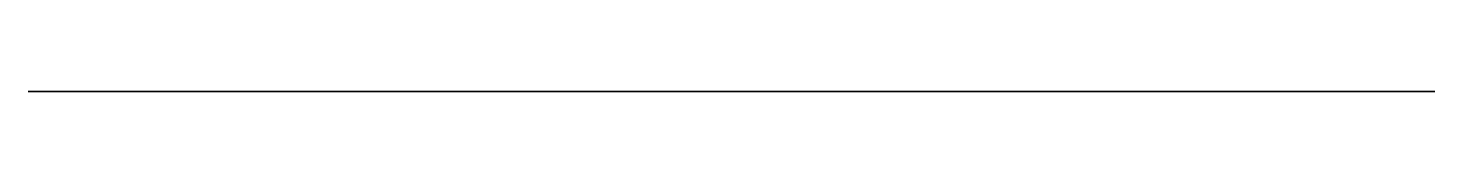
# Model space of a CAD drawing. Header units: centimetres. Extents: x -7 to 10.5, y 0 to 0.
import ezdxf

# ---------------------------------------------------------------- set-up
doc = ezdxf.new("R2010")
doc.units = ezdxf.units.CM
doc.header["$MEASUREMENT"] = 0
doc.layers.add('c0ntainer_BACK v1_Sketch1', color=7, linetype='Continuous')

msp = doc.modelspace()

# ---------------------------------------------------------------- linework, layer by layer
at = {"layer": 'c0ntainer_BACK v1_Sketch1'}
for p, q in [((-7, 0, 6), (-5.25, 0, 6)), ((10.5, 0, 6), (-7, 0, 6)), ((-7, 0, -2.5), (10.5, 0, -2.5)), ((-5.25, 0, 5.1), (-7, 0, 5.1)), ((-7, 0, 6), (-7, 0, -2.5)), ((-5.25, 0, 6), (-5.25, 0, 5.1)), ((-0.5, 0, -0.7), (4, 0, -0.7)), ((4, 0, 0.1), (-0.5, 0, 0.1)), ((-0.5, 0, 0.1), (-0.5, 0, -0.7)), ((4, 0, -0.7), (4, 0, 0.1)), ((10.5, 0, 6), (8.75, 0, 6)), ((8.75, 0, 5.1), (10.5, 0, 5.1)), ((8.75, 0, 6), (8.75, 0, 5.1)), ((10.5, 0, -2.5), (10.5, 0, 6))]:
    msp.add_line(p, q, dxfattribs=at)
msp.add_point((0, 0), dxfattribs=at)

doc.saveas('drawing.dxf')
